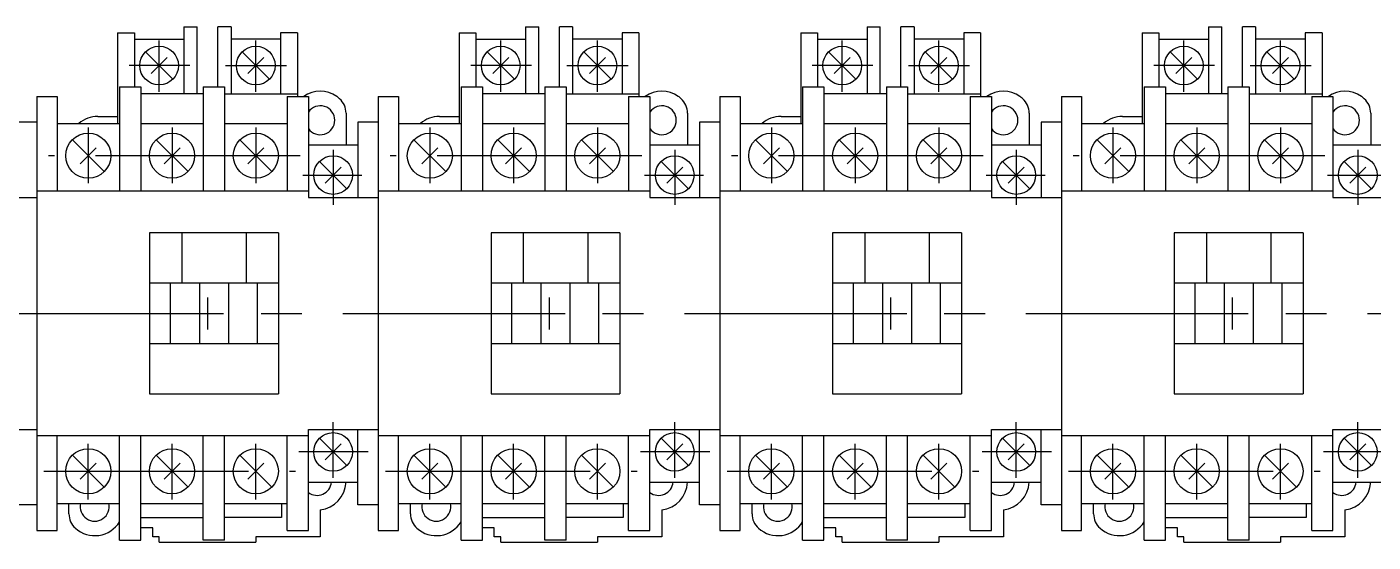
# Model space of a CAD drawing. Header units: millimetres. Extents: x 14879 to 38758, y -20740 to 1136.
# Drawn here: x 35161.2 to 35370.1, y -7230.2 to -7150.2 of the extents above; entities that cross this region are included whole.
import ezdxf

# ---------------------------------------------------------------- set-up
doc = ezdxf.new("R2010")
doc.units = ezdxf.units.MM
doc.linetypes.add('CENTER', pattern=[50.8, 31.75, -6.35, 6.35, -6.35])
for name, color, linetype in [('0A', 7, 'Continuous'), ('0B', 6, 'Continuous'), ('0C', 3, 'Continuous'), ('0D', 2, 'Continuous'), ('10', 6, 'CENTER')]:
    doc.layers.add(name, color=color, linetype=linetype)

msp = doc.modelspace()

# ---------------------------------------------------------------- linework, layer by layer
at = {"layer": '0A', "color": 7, "linetype": 'Continuous'}
for p, q in [((35189.23, -7192.16), (35189.23, -7197.16)), ((35242.23, -7192.16), (35242.23, -7197.16)), ((35295.23, -7192.16), (35295.23, -7197.16)), ((35348.23, -7192.16), (35348.23, -7197.16)), ((35186.73, -7194.66), (35191.73, -7194.66)), ((35239.73, -7194.66), (35244.73, -7194.66)), ((35292.73, -7194.66), (35297.73, -7194.66)), ((35345.73, -7194.66), (35350.73, -7194.66))]:
    msp.add_line(p, q, dxfattribs=at)
at = {"layer": '0B', "color": 6, "linetype": 'Continuous'}
for p, q in [((35185.58, -7150.16), (35185.58, -7152.06)), ((35185.58, -7150.16), (35187.63, -7150.16)), ((35187.63, -7160.56), (35187.63, -7150.16)), ((35190.83, -7159.46), (35190.83, -7150.16)), ((35192.88, -7150.16), (35190.83, -7150.16)), ((35192.88, -7150.16), (35192.88, -7152.06)), ((35238.58, -7150.16), (35238.58, -7152.06)), ((35238.58, -7150.16), (35240.63, -7150.16)), ((35240.63, -7160.56), (35240.63, -7150.16)), ((35243.83, -7159.46), (35243.83, -7150.16)), ((35245.88, -7150.16), (35243.83, -7150.16)), ((35245.88, -7150.16), (35245.88, -7152.06)), ((35291.58, -7150.16), (35291.58, -7152.06)), ((35291.58, -7150.16), (35293.63, -7150.16)), ((35293.63, -7160.56), (35293.63, -7150.16)), ((35296.83, -7159.46), (35296.83, -7150.16)), ((35298.88, -7150.16), (35296.83, -7150.16)), ((35298.88, -7150.16), (35298.88, -7152.06)), ((35344.58, -7150.16), (35344.58, -7152.06)), ((35344.58, -7150.16), (35346.63, -7150.16)), ((35346.63, -7160.56), (35346.63, -7150.16)), ((35349.83, -7159.46), (35349.83, -7150.16)), ((35351.88, -7150.16), (35349.83, -7150.16)), ((35351.88, -7150.16), (35351.88, -7152.06)), ((35175.28, -7151.06), (35175.28, -7164.06)), ((35175.28, -7151.06), (35177.88, -7151.06)), ((35177.88, -7151.06), (35177.88, -7152.06)), ((35177.88, -7152.06), (35185.58, -7152.06)), ((35200.58, -7152.06), (35192.88, -7152.06)), ((35203.18, -7151.06), (35200.58, -7151.06)), ((35200.58, -7151.06), (35200.58, -7152.06)), ((35203.18, -7151.06), (35203.18, -7160.96)), ((35228.28, -7151.06), (35228.28, -7164.06)), ((35228.28, -7151.06), (35230.88, -7151.06)), ((35230.88, -7151.06), (35230.88, -7152.06)), ((35230.88, -7152.06), (35238.58, -7152.06)), ((35253.58, -7152.06), (35245.88, -7152.06)), ((35256.18, -7151.06), (35253.58, -7151.06)), ((35253.58, -7151.06), (35253.58, -7152.06)), ((35256.18, -7151.06), (35256.18, -7160.96)), ((35281.28, -7151.06), (35281.28, -7164.06)), ((35281.28, -7151.06), (35283.88, -7151.06)), ((35283.88, -7151.06), (35283.88, -7152.06)), ((35283.88, -7152.06), (35291.58, -7152.06)), ((35306.58, -7152.06), (35298.88, -7152.06)), ((35309.18, -7151.06), (35306.58, -7151.06)), ((35306.58, -7151.06), (35306.58, -7152.06)), ((35309.18, -7151.06), (35309.18, -7160.96)), ((35334.28, -7151.06), (35334.28, -7164.06)), ((35334.28, -7151.06), (35336.88, -7151.06)), ((35336.88, -7151.06), (35336.88, -7152.06)), ((35336.88, -7152.06), (35344.58, -7152.06)), ((35359.58, -7152.06), (35351.88, -7152.06)), ((35362.18, -7151.06), (35359.58, -7151.06)), ((35359.58, -7151.06), (35359.58, -7152.06)), ((35362.18, -7151.06), (35362.18, -7160.96)), ((35188.58, -7160.56), (35187.63, -7160.56)), ((35188.58, -7159.46), (35190.83, -7159.46)), ((35188.58, -7159.46), (35188.58, -7160.56)), ((35241.58, -7160.56), (35240.63, -7160.56)), ((35241.58, -7159.46), (35243.83, -7159.46)), ((35241.58, -7159.46), (35241.58, -7160.56)), ((35294.58, -7160.56), (35293.63, -7160.56)), ((35294.58, -7159.46), (35296.83, -7159.46)), ((35294.58, -7159.46), (35294.58, -7160.56)), ((35347.58, -7160.56), (35346.63, -7160.56)), ((35347.58, -7159.46), (35349.83, -7159.46)), ((35347.58, -7159.46), (35347.58, -7160.56)), ((35162.73, -7160.96), (35165.88, -7160.96)), ((35162.73, -7160.96), (35162.73, -7228.36)), ((35165.88, -7160.96), (35165.88, -7165.16)), ((35203.18, -7160.96), (35204.17, -7160.96)), ((35215.73, -7160.96), (35218.88, -7160.96)), ((35215.73, -7160.96), (35215.73, -7228.36)), ((35218.88, -7160.96), (35218.88, -7165.16)), ((35256.18, -7160.96), (35257.17, -7160.96)), ((35268.73, -7160.96), (35271.88, -7160.96)), ((35268.73, -7160.96), (35268.73, -7228.36)), ((35271.88, -7160.96), (35271.88, -7165.16)), ((35309.18, -7160.96), (35310.17, -7160.96)), ((35321.73, -7160.96), (35324.88, -7160.96)), ((35321.73, -7160.96), (35321.73, -7228.36)), ((35324.88, -7160.96), (35324.88, -7165.16)), ((35362.18, -7160.96), (35363.17, -7160.96)), ((35172.23, -7164.06), (35175.28, -7164.06)), ((35210.73, -7163.54), (35210.73, -7168.46)), ((35225.23, -7164.06), (35228.28, -7164.06)), ((35263.73, -7163.54), (35263.73, -7168.46)), ((35278.23, -7164.06), (35281.28, -7164.06)), ((35316.73, -7163.54), (35316.73, -7168.46)), ((35331.23, -7164.06), (35334.28, -7164.06)), ((35369.73, -7163.54), (35369.73, -7168.46)), ((35162.73, -7164.96), (35159.58, -7164.96)), ((35162.73, -7164.96), (35162.73, -7224.36)), ((35165.88, -7165.16), (35169.28, -7165.16)), ((35215.73, -7164.96), (35212.58, -7164.96)), ((35212.58, -7164.96), (35212.58, -7168.46)), ((35215.73, -7164.96), (35215.73, -7224.36)), ((35218.88, -7165.16), (35222.28, -7165.16)), ((35268.73, -7164.96), (35265.58, -7164.96)), ((35265.58, -7164.96), (35265.58, -7168.46)), ((35268.73, -7164.96), (35268.73, -7224.36)), ((35271.88, -7165.16), (35275.28, -7165.16)), ((35321.73, -7164.96), (35318.58, -7164.96)), ((35318.58, -7164.96), (35318.58, -7168.46)), ((35321.73, -7164.96), (35321.73, -7224.36)), ((35324.88, -7165.16), (35328.28, -7165.16)), ((35210.73, -7168.46), (35212.58, -7168.46)), ((35263.73, -7168.46), (35265.58, -7168.46)), ((35316.73, -7168.46), (35318.58, -7168.46)), ((35369.73, -7168.46), (35371.58, -7168.46)), ((35210.73, -7220.86), (35212.58, -7220.86)), ((35212.58, -7224.36), (35212.58, -7220.86)), ((35263.73, -7220.86), (35265.58, -7220.86)), ((35265.58, -7224.36), (35265.58, -7220.86)), ((35316.73, -7220.86), (35318.58, -7220.86)), ((35318.58, -7224.36), (35318.58, -7220.86)), ((35369.73, -7220.86), (35371.58, -7220.86)), ((35162.73, -7224.36), (35159.58, -7224.36)), ((35165.88, -7224.16), (35167.73, -7224.16)), ((35165.88, -7228.36), (35165.88, -7224.16)), ((35167.73, -7225.78), (35167.73, -7224.16)), ((35206.73, -7225.13), (35206.73, -7229.36)), ((35215.73, -7224.36), (35212.58, -7224.36)), ((35218.88, -7224.16), (35220.73, -7224.16)), ((35218.88, -7228.36), (35218.88, -7224.16)), ((35220.73, -7225.78), (35220.73, -7224.16)), ((35259.73, -7225.13), (35259.73, -7229.36)), ((35268.73, -7224.36), (35265.58, -7224.36)), ((35271.88, -7224.16), (35273.73, -7224.16)), ((35271.88, -7228.36), (35271.88, -7224.16)), ((35273.73, -7225.78), (35273.73, -7224.16)), ((35312.73, -7225.13), (35312.73, -7229.36)), ((35321.73, -7224.36), (35318.58, -7224.36)), ((35324.88, -7224.16), (35326.73, -7224.16)), ((35324.88, -7228.36), (35324.88, -7224.16)), ((35326.73, -7225.78), (35326.73, -7224.16)), ((35365.73, -7225.13), (35365.73, -7229.36)), ((35175.58, -7229.86), (35175.58, -7226.99)), ((35228.58, -7229.86), (35228.58, -7226.99)), ((35281.58, -7229.86), (35281.58, -7226.99)), ((35334.58, -7229.86), (35334.58, -7226.99)), ((35162.73, -7228.36), (35165.88, -7228.36)), ((35178.88, -7229.86), (35178.88, -7227.96)), ((35180.73, -7227.96), (35178.88, -7227.96)), ((35180.73, -7229.36), (35180.73, -7227.96)), ((35181.73, -7229.36), (35180.73, -7229.36)), ((35181.73, -7230.16), (35181.73, -7229.36)), ((35196.73, -7229.36), (35196.73, -7230.16)), ((35206.73, -7229.36), (35196.73, -7229.36)), ((35215.73, -7228.36), (35218.88, -7228.36)), ((35231.88, -7229.86), (35231.88, -7227.96)), ((35233.73, -7227.96), (35231.88, -7227.96)), ((35233.73, -7229.36), (35233.73, -7227.96)), ((35234.73, -7229.36), (35233.73, -7229.36)), ((35234.73, -7230.16), (35234.73, -7229.36)), ((35249.73, -7229.36), (35249.73, -7230.16)), ((35259.73, -7229.36), (35249.73, -7229.36)), ((35268.73, -7228.36), (35271.88, -7228.36)), ((35284.88, -7229.86), (35284.88, -7227.96)), ((35286.73, -7227.96), (35284.88, -7227.96)), ((35286.73, -7229.36), (35286.73, -7227.96)), ((35287.73, -7229.36), (35286.73, -7229.36)), ((35287.73, -7230.16), (35287.73, -7229.36)), ((35302.73, -7229.36), (35302.73, -7230.16)), ((35312.73, -7229.36), (35302.73, -7229.36)), ((35321.73, -7228.36), (35324.88, -7228.36)), ((35337.88, -7229.86), (35337.88, -7227.96)), ((35339.73, -7227.96), (35337.88, -7227.96)), ((35339.73, -7229.36), (35339.73, -7227.96)), ((35340.73, -7229.36), (35339.73, -7229.36)), ((35340.73, -7230.16), (35340.73, -7229.36)), ((35355.73, -7229.36), (35355.73, -7230.16)), ((35365.73, -7229.36), (35355.73, -7229.36)), ((35175.58, -7229.86), (35178.88, -7229.86)), ((35181.73, -7230.16), (35196.73, -7230.16)), ((35228.58, -7229.86), (35231.88, -7229.86)), ((35234.73, -7230.16), (35249.73, -7230.16)), ((35281.58, -7229.86), (35284.88, -7229.86)), ((35287.73, -7230.16), (35302.73, -7230.16)), ((35334.58, -7229.86), (35337.88, -7229.86)), ((35340.73, -7230.16), (35355.73, -7230.16))]:
    msp.add_line(p, q, dxfattribs=at)
for centre, radius, start, end in [((35206.73, -7164.66), 4.5, 55.3083, 124.692), ((35259.73, -7164.66), 4.5, 55.3083, 124.692), ((35312.73, -7164.66), 4.5, 55.3083, 124.692), ((35365.73, -7164.66), 4.5, 55.3083, 124.692), ((35206.73, -7164.66), 4.5, 48.1896, 55.3083), ((35207.73, -7163.54), 3, 0, 48.1897), ((35259.73, -7164.66), 4.5, 48.1896, 55.3083), ((35260.73, -7163.54), 3, 0, 48.1897), ((35312.73, -7164.66), 4.5, 48.1896, 55.3083), ((35313.73, -7163.54), 3, 0, 48.1897), ((35365.73, -7164.66), 4.5, 48.1896, 55.3083), ((35366.73, -7163.54), 3, 0, 48.1897), ((35172.23, -7168.56), 4.5, 90.0002, 130.927), ((35225.23, -7168.56), 4.5, 90.0002, 130.927), ((35278.23, -7168.56), 4.5, 90.0002, 130.927), ((35331.23, -7168.56), 4.5, 90.0002, 130.927), ((35206.23, -7220.66), 4.5, 276.379, 357.453), ((35259.23, -7220.66), 4.5, 276.379, 357.453), ((35312.23, -7220.66), 4.5, 276.379, 357.453), ((35365.23, -7220.66), 4.5, 276.379, 357.453), ((35170.73, -7225.78), 3, 180, 228.19), ((35171.73, -7224.66), 4.5, 228.19, 328.822), ((35223.73, -7225.78), 3, 180, 228.19), ((35224.73, -7224.66), 4.5, 228.19, 328.822), ((35276.73, -7225.78), 3, 180, 228.19), ((35277.73, -7224.66), 4.5, 228.19, 328.822), ((35329.73, -7225.78), 3, 180, 228.19), ((35330.73, -7224.66), 4.5, 228.19, 328.822)]:
    msp.add_arc(centre, radius, start, end, dxfattribs=at)
at = {"layer": '0C', "color": 3, "linetype": 'Continuous'}
for p, q in [((35177.88, -7152.06), (35177.88, -7159.46)), ((35185.58, -7152.06), (35185.58, -7160.56)), ((35192.88, -7152.06), (35192.88, -7160.56)), ((35200.58, -7152.06), (35200.58, -7160.56)), ((35230.88, -7152.06), (35230.88, -7159.46)), ((35238.58, -7152.06), (35238.58, -7160.56)), ((35245.88, -7152.06), (35245.88, -7160.56)), ((35253.58, -7152.06), (35253.58, -7160.56)), ((35283.88, -7152.06), (35283.88, -7159.46)), ((35291.58, -7152.06), (35291.58, -7160.56)), ((35298.88, -7152.06), (35298.88, -7160.56)), ((35306.58, -7152.06), (35306.58, -7160.56)), ((35336.88, -7152.06), (35336.88, -7159.46)), ((35344.58, -7152.06), (35344.58, -7160.56)), ((35351.88, -7152.06), (35351.88, -7160.56)), ((35359.58, -7152.06), (35359.58, -7160.56)), ((35175.58, -7159.46), (35178.88, -7159.46)), ((35175.58, -7159.46), (35175.58, -7175.66)), ((35178.88, -7159.46), (35178.88, -7175.66)), ((35187.63, -7160.56), (35178.88, -7160.56)), ((35188.58, -7160.56), (35188.58, -7175.66)), ((35190.83, -7159.46), (35191.88, -7159.46)), ((35191.88, -7159.46), (35191.88, -7175.66)), ((35191.88, -7160.56), (35203.18, -7160.56)), ((35228.58, -7159.46), (35231.88, -7159.46)), ((35228.58, -7159.46), (35228.58, -7175.66)), ((35231.88, -7159.46), (35231.88, -7175.66)), ((35240.63, -7160.56), (35231.88, -7160.56)), ((35241.58, -7160.56), (35241.58, -7175.66)), ((35243.83, -7159.46), (35244.88, -7159.46)), ((35244.88, -7159.46), (35244.88, -7175.66)), ((35244.88, -7160.56), (35256.18, -7160.56)), ((35281.58, -7159.46), (35284.88, -7159.46)), ((35281.58, -7159.46), (35281.58, -7175.66)), ((35284.88, -7159.46), (35284.88, -7175.66)), ((35293.63, -7160.56), (35284.88, -7160.56)), ((35294.58, -7160.56), (35294.58, -7175.66)), ((35296.83, -7159.46), (35297.88, -7159.46)), ((35297.88, -7159.46), (35297.88, -7175.66)), ((35297.88, -7160.56), (35309.18, -7160.56)), ((35334.58, -7159.46), (35337.88, -7159.46)), ((35334.58, -7159.46), (35334.58, -7175.66)), ((35337.88, -7159.46), (35337.88, -7175.66)), ((35346.63, -7160.56), (35337.88, -7160.56)), ((35347.58, -7160.56), (35347.58, -7175.66)), ((35349.83, -7159.46), (35350.88, -7159.46)), ((35350.88, -7159.46), (35350.88, -7175.66)), ((35350.88, -7160.56), (35362.18, -7160.56)), ((35201.58, -7160.96), (35203.18, -7160.96)), ((35201.58, -7160.96), (35201.58, -7175.66)), ((35204.17, -7160.96), (35204.88, -7160.96)), ((35204.88, -7160.96), (35204.88, -7176.66)), ((35254.58, -7160.96), (35256.18, -7160.96)), ((35254.58, -7160.96), (35254.58, -7175.66)), ((35257.17, -7160.96), (35257.88, -7160.96)), ((35257.88, -7160.96), (35257.88, -7176.66)), ((35307.58, -7160.96), (35309.18, -7160.96)), ((35307.58, -7160.96), (35307.58, -7175.66)), ((35310.17, -7160.96), (35310.88, -7160.96)), ((35310.88, -7160.96), (35310.88, -7176.66)), ((35360.58, -7160.96), (35362.18, -7160.96)), ((35360.58, -7160.96), (35360.58, -7175.66)), ((35363.17, -7160.96), (35363.88, -7160.96)), ((35363.88, -7160.96), (35363.88, -7176.66)), ((35175.28, -7164.06), (35175.28, -7165.16)), ((35228.28, -7164.06), (35228.28, -7165.16)), ((35281.28, -7164.06), (35281.28, -7165.16)), ((35334.28, -7164.06), (35334.28, -7165.16)), ((35165.88, -7165.16), (35165.88, -7175.66)), ((35169.28, -7165.16), (35175.18, -7165.16)), ((35175.18, -7165.16), (35175.58, -7165.16)), ((35178.88, -7165.16), (35188.58, -7165.16)), ((35191.88, -7165.16), (35201.58, -7165.16)), ((35218.88, -7165.16), (35218.88, -7175.66)), ((35222.28, -7165.16), (35228.18, -7165.16)), ((35228.18, -7165.16), (35228.58, -7165.16)), ((35231.88, -7165.16), (35241.58, -7165.16)), ((35244.88, -7165.16), (35254.58, -7165.16)), ((35271.88, -7165.16), (35271.88, -7175.66)), ((35275.28, -7165.16), (35281.18, -7165.16)), ((35281.18, -7165.16), (35281.58, -7165.16)), ((35284.88, -7165.16), (35294.58, -7165.16)), ((35297.88, -7165.16), (35307.58, -7165.16)), ((35324.88, -7165.16), (35324.88, -7175.66)), ((35328.28, -7165.16), (35334.18, -7165.16)), ((35334.18, -7165.16), (35334.58, -7165.16)), ((35337.88, -7165.16), (35347.58, -7165.16)), ((35350.88, -7165.16), (35360.58, -7165.16)), ((35204.88, -7168.46), (35210.73, -7168.46)), ((35212.58, -7168.46), (35212.58, -7176.66)), ((35257.88, -7168.46), (35263.73, -7168.46)), ((35265.58, -7168.46), (35265.58, -7176.66)), ((35310.88, -7168.46), (35316.73, -7168.46)), ((35318.58, -7168.46), (35318.58, -7176.66)), ((35363.88, -7168.46), (35369.73, -7168.46)), ((35151.88, -7176.66), (35162.73, -7176.66)), ((35204.88, -7175.66), (35162.73, -7175.66)), ((35204.88, -7176.66), (35215.73, -7176.66)), ((35257.88, -7175.66), (35215.73, -7175.66)), ((35257.88, -7176.66), (35268.73, -7176.66)), ((35310.88, -7175.66), (35268.73, -7175.66)), ((35310.88, -7176.66), (35321.73, -7176.66)), ((35363.88, -7175.66), (35321.73, -7175.66)), ((35363.88, -7176.66), (35374.73, -7176.66)), ((35180.23, -7182.16), (35180.23, -7207.16)), ((35200.23, -7182.16), (35180.23, -7182.16)), ((35185.23, -7182.16), (35185.23, -7189.96)), ((35195.23, -7182.16), (35195.23, -7189.96)), ((35200.23, -7182.16), (35200.23, -7207.16)), ((35233.23, -7182.16), (35233.23, -7207.16)), ((35253.23, -7182.16), (35233.23, -7182.16)), ((35238.23, -7182.16), (35238.23, -7189.96)), ((35248.23, -7182.16), (35248.23, -7189.96)), ((35253.23, -7182.16), (35253.23, -7207.16)), ((35286.23, -7182.16), (35286.23, -7207.16)), ((35306.23, -7182.16), (35286.23, -7182.16)), ((35291.23, -7182.16), (35291.23, -7189.96)), ((35301.23, -7182.16), (35301.23, -7189.96)), ((35306.23, -7182.16), (35306.23, -7207.16)), ((35339.23, -7182.16), (35339.23, -7207.16)), ((35359.23, -7182.16), (35339.23, -7182.16)), ((35344.23, -7182.16), (35344.23, -7189.96)), ((35354.23, -7182.16), (35354.23, -7189.96)), ((35359.23, -7182.16), (35359.23, -7207.16)), ((35200.23, -7189.96), (35180.23, -7189.96)), ((35183.48, -7199.36), (35183.48, -7189.96)), ((35187.98, -7189.96), (35187.98, -7199.36)), ((35192.48, -7189.96), (35192.48, -7199.36)), ((35196.98, -7199.36), (35196.98, -7189.96)), ((35253.23, -7189.96), (35233.23, -7189.96)), ((35236.48, -7199.36), (35236.48, -7189.96)), ((35240.98, -7189.96), (35240.98, -7199.36)), ((35245.48, -7189.96), (35245.48, -7199.36)), ((35249.98, -7199.36), (35249.98, -7189.96)), ((35306.23, -7189.96), (35286.23, -7189.96)), ((35289.48, -7199.36), (35289.48, -7189.96)), ((35293.98, -7189.96), (35293.98, -7199.36)), ((35298.48, -7189.96), (35298.48, -7199.36)), ((35302.98, -7199.36), (35302.98, -7189.96)), ((35359.23, -7189.96), (35339.23, -7189.96)), ((35342.48, -7199.36), (35342.48, -7189.96)), ((35346.98, -7189.96), (35346.98, -7199.36)), ((35351.48, -7189.96), (35351.48, -7199.36)), ((35355.98, -7199.36), (35355.98, -7189.96)), ((35200.23, -7199.36), (35180.23, -7199.36)), ((35253.23, -7199.36), (35233.23, -7199.36)), ((35306.23, -7199.36), (35286.23, -7199.36)), ((35359.23, -7199.36), (35339.23, -7199.36)), ((35180.23, -7207.16), (35200.23, -7207.16)), ((35233.23, -7207.16), (35253.23, -7207.16)), ((35286.23, -7207.16), (35306.23, -7207.16)), ((35339.23, -7207.16), (35359.23, -7207.16)), ((35151.88, -7212.66), (35162.73, -7212.66)), ((35204.88, -7212.66), (35215.73, -7212.66)), ((35204.88, -7228.36), (35204.88, -7212.66)), ((35212.58, -7220.86), (35212.58, -7212.66)), ((35257.88, -7212.66), (35268.73, -7212.66)), ((35257.88, -7228.36), (35257.88, -7212.66)), ((35265.58, -7220.86), (35265.58, -7212.66)), ((35310.88, -7212.66), (35321.73, -7212.66)), ((35310.88, -7228.36), (35310.88, -7212.66)), ((35318.58, -7220.86), (35318.58, -7212.66)), ((35363.88, -7212.66), (35374.73, -7212.66)), ((35363.88, -7228.36), (35363.88, -7212.66)), ((35204.88, -7213.66), (35162.73, -7213.66)), ((35165.88, -7224.16), (35165.88, -7213.66)), ((35175.58, -7222.33), (35175.58, -7213.66)), ((35178.88, -7227.96), (35178.88, -7213.66)), ((35188.58, -7229.86), (35188.58, -7213.66)), ((35191.88, -7229.86), (35191.88, -7213.66)), ((35201.58, -7228.36), (35201.58, -7213.66)), ((35257.88, -7213.66), (35215.73, -7213.66)), ((35218.88, -7224.16), (35218.88, -7213.66)), ((35228.58, -7222.33), (35228.58, -7213.66)), ((35231.88, -7227.96), (35231.88, -7213.66)), ((35241.58, -7229.86), (35241.58, -7213.66)), ((35244.88, -7229.86), (35244.88, -7213.66)), ((35254.58, -7228.36), (35254.58, -7213.66)), ((35310.88, -7213.66), (35268.73, -7213.66)), ((35271.88, -7224.16), (35271.88, -7213.66)), ((35281.58, -7222.33), (35281.58, -7213.66)), ((35284.88, -7227.96), (35284.88, -7213.66)), ((35294.58, -7229.86), (35294.58, -7213.66)), ((35297.88, -7229.86), (35297.88, -7213.66)), ((35307.58, -7228.36), (35307.58, -7213.66)), ((35363.88, -7213.66), (35321.73, -7213.66)), ((35324.88, -7224.16), (35324.88, -7213.66)), ((35334.58, -7222.33), (35334.58, -7213.66)), ((35337.88, -7227.96), (35337.88, -7213.66)), ((35347.58, -7229.86), (35347.58, -7213.66)), ((35350.88, -7229.86), (35350.88, -7213.66)), ((35360.58, -7228.36), (35360.58, -7213.66)), ((35204.88, -7220.86), (35210.73, -7220.86)), ((35257.88, -7220.86), (35263.73, -7220.86)), ((35310.88, -7220.86), (35316.73, -7220.86)), ((35363.88, -7220.86), (35369.73, -7220.86)), ((35175.58, -7226.99), (35175.58, -7222.33)), ((35228.58, -7226.99), (35228.58, -7222.33)), ((35281.58, -7226.99), (35281.58, -7222.33)), ((35334.58, -7226.99), (35334.58, -7222.33)), ((35167.73, -7224.16), (35175.58, -7224.16)), ((35178.88, -7224.16), (35188.58, -7224.16)), ((35191.88, -7224.16), (35201.58, -7224.16)), ((35200.73, -7224.16), (35200.73, -7226.36)), ((35220.73, -7224.16), (35228.58, -7224.16)), ((35231.88, -7224.16), (35241.58, -7224.16)), ((35244.88, -7224.16), (35254.58, -7224.16)), ((35253.73, -7224.16), (35253.73, -7226.36)), ((35273.73, -7224.16), (35281.58, -7224.16)), ((35284.88, -7224.16), (35294.58, -7224.16)), ((35297.88, -7224.16), (35307.58, -7224.16)), ((35306.73, -7224.16), (35306.73, -7226.36)), ((35326.73, -7224.16), (35334.58, -7224.16)), ((35337.88, -7224.16), (35347.58, -7224.16)), ((35350.88, -7224.16), (35360.58, -7224.16)), ((35359.73, -7224.16), (35359.73, -7226.36)), ((35178.88, -7226.36), (35188.58, -7226.36)), ((35200.73, -7226.36), (35191.88, -7226.36)), ((35231.88, -7226.36), (35241.58, -7226.36)), ((35253.73, -7226.36), (35244.88, -7226.36)), ((35284.88, -7226.36), (35294.58, -7226.36)), ((35306.73, -7226.36), (35297.88, -7226.36)), ((35337.88, -7226.36), (35347.58, -7226.36)), ((35359.73, -7226.36), (35350.88, -7226.36)), ((35201.58, -7228.36), (35204.88, -7228.36)), ((35254.58, -7228.36), (35257.88, -7228.36)), ((35307.58, -7228.36), (35310.88, -7228.36)), ((35360.58, -7228.36), (35363.88, -7228.36)), ((35191.88, -7229.86), (35188.58, -7229.86)), ((35244.88, -7229.86), (35241.58, -7229.86)), ((35297.88, -7229.86), (35294.58, -7229.86)), ((35350.88, -7229.86), (35347.58, -7229.86))]:
    msp.add_line(p, q, dxfattribs=at)
for centre, start, end in [((35206.73, -7164.66), 214.692, 145.308), ((35259.73, -7164.66), 214.692, 145.308), ((35312.73, -7164.66), 214.692, 145.308), ((35365.73, -7164.66), 214.692, 145.308), ((35206.23, -7220.66), 233.13, 354.9), ((35259.23, -7220.66), 233.13, 354.9), ((35312.23, -7220.66), 233.13, 354.9), ((35365.23, -7220.66), 233.13, 354.9), ((35171.73, -7224.66), 167.161, 12.84), ((35224.73, -7224.66), 167.161, 12.84), ((35277.73, -7224.66), 167.161, 12.84), ((35330.73, -7224.66), 167.161, 12.84)]:
    msp.add_arc(centre, 2.25, start, end, dxfattribs=at)
at = {"layer": '0D', "color": 2, "linetype": 'Continuous'}
for p, q in [((35183.85, -7158.28), (35179.61, -7154.04)), ((35198.85, -7158.28), (35194.61, -7154.04)), ((35236.85, -7158.28), (35232.61, -7154.04)), ((35251.85, -7158.28), (35247.61, -7154.04)), ((35289.85, -7158.28), (35285.61, -7154.04)), ((35304.85, -7158.28), (35300.61, -7154.04)), ((35342.85, -7158.28), (35338.61, -7154.04)), ((35357.85, -7158.28), (35353.61, -7154.04)), ((35180.5, -7157.4), (35182.97, -7154.92)), ((35195.5, -7157.4), (35197.97, -7154.92)), ((35233.5, -7157.4), (35235.97, -7154.92)), ((35248.5, -7157.4), (35250.97, -7154.92)), ((35286.5, -7157.4), (35288.97, -7154.92)), ((35301.5, -7157.4), (35303.97, -7154.92)), ((35339.5, -7157.4), (35341.97, -7154.92)), ((35354.5, -7157.4), (35356.97, -7154.92)), ((35168.26, -7167.68), (35173.21, -7172.63)), ((35171.97, -7168.92), (35169.5, -7171.4)), ((35181.26, -7167.68), (35186.21, -7172.63)), ((35184.97, -7168.92), (35182.5, -7171.4)), ((35194.26, -7167.68), (35199.21, -7172.63)), ((35197.97, -7168.92), (35195.5, -7171.4)), ((35221.26, -7167.68), (35226.21, -7172.63)), ((35224.97, -7168.92), (35222.5, -7171.4)), ((35234.26, -7167.68), (35239.21, -7172.63)), ((35237.97, -7168.92), (35235.5, -7171.4)), ((35247.26, -7167.68), (35252.21, -7172.63)), ((35250.97, -7168.92), (35248.5, -7171.4)), ((35274.26, -7167.68), (35279.21, -7172.63)), ((35277.97, -7168.92), (35275.5, -7171.4)), ((35287.26, -7167.68), (35292.21, -7172.63)), ((35290.97, -7168.92), (35288.5, -7171.4)), ((35300.26, -7167.68), (35305.21, -7172.63)), ((35303.97, -7168.92), (35301.5, -7171.4)), ((35327.26, -7167.68), (35332.21, -7172.63)), ((35330.97, -7168.92), (35328.5, -7171.4)), ((35340.26, -7167.68), (35345.21, -7172.63)), ((35343.97, -7168.92), (35341.5, -7171.4)), ((35353.26, -7167.68), (35358.21, -7172.63)), ((35356.97, -7168.92), (35354.5, -7171.4)), ((35210.85, -7175.28), (35206.61, -7171.04)), ((35263.85, -7175.28), (35259.61, -7171.04)), ((35316.85, -7175.28), (35312.61, -7171.04)), ((35369.85, -7175.28), (35365.61, -7171.04)), ((35207.5, -7174.4), (35209.97, -7171.92)), ((35260.5, -7174.4), (35262.97, -7171.92)), ((35313.5, -7174.4), (35315.97, -7171.92)), ((35366.5, -7174.4), (35368.97, -7171.92)), ((35210.85, -7218.28), (35206.61, -7214.04)), ((35207.5, -7217.4), (35209.97, -7214.92)), ((35263.85, -7218.28), (35259.61, -7214.04)), ((35260.5, -7217.4), (35262.97, -7214.92)), ((35316.85, -7218.28), (35312.61, -7214.04)), ((35313.5, -7217.4), (35315.97, -7214.92)), ((35369.85, -7218.28), (35365.61, -7214.04)), ((35366.5, -7217.4), (35368.97, -7214.92)), ((35168.26, -7216.68), (35173.21, -7221.63)), ((35181.26, -7216.68), (35186.21, -7221.63)), ((35194.26, -7216.68), (35199.21, -7221.63)), ((35221.26, -7216.68), (35226.21, -7221.63)), ((35234.26, -7216.68), (35239.21, -7221.63)), ((35247.26, -7216.68), (35252.21, -7221.63)), ((35274.26, -7216.68), (35279.21, -7221.63)), ((35287.26, -7216.68), (35292.21, -7221.63)), ((35300.26, -7216.68), (35305.21, -7221.63)), ((35327.26, -7216.68), (35332.21, -7221.63)), ((35340.26, -7216.68), (35345.21, -7221.63)), ((35353.26, -7216.68), (35358.21, -7221.63)), ((35171.97, -7217.92), (35169.5, -7220.4)), ((35184.97, -7217.92), (35182.5, -7220.4)), ((35197.97, -7217.92), (35195.5, -7220.4)), ((35224.97, -7217.92), (35222.5, -7220.4)), ((35237.97, -7217.92), (35235.5, -7220.4)), ((35250.97, -7217.92), (35248.5, -7220.4)), ((35277.97, -7217.92), (35275.5, -7220.4)), ((35290.97, -7217.92), (35288.5, -7220.4)), ((35303.97, -7217.92), (35301.5, -7220.4)), ((35330.97, -7217.92), (35328.5, -7220.4)), ((35343.97, -7217.92), (35341.5, -7220.4)), ((35356.97, -7217.92), (35354.5, -7220.4))]:
    msp.add_line(p, q, dxfattribs=at)
for centre, radius in [((35181.73, -7156.16), 3), ((35196.73, -7156.16), 3), ((35234.73, -7156.16), 3), ((35249.73, -7156.16), 3), ((35287.73, -7156.16), 3), ((35302.73, -7156.16), 3), ((35340.73, -7156.16), 3), ((35355.73, -7156.16), 3), ((35170.73, -7170.16), 3.5), ((35183.73, -7170.16), 3.5), ((35196.73, -7170.16), 3.5), ((35223.73, -7170.16), 3.5), ((35236.73, -7170.16), 3.5), ((35249.73, -7170.16), 3.5), ((35276.73, -7170.16), 3.5), ((35289.73, -7170.16), 3.5), ((35302.73, -7170.16), 3.5), ((35329.73, -7170.16), 3.5), ((35342.73, -7170.16), 3.5), ((35355.73, -7170.16), 3.5), ((35208.73, -7173.16), 3), ((35261.73, -7173.16), 3), ((35314.73, -7173.16), 3), ((35367.73, -7173.16), 3), ((35208.73, -7216.16), 3), ((35261.73, -7216.16), 3), ((35314.73, -7216.16), 3), ((35367.73, -7216.16), 3), ((35170.73, -7219.16), 3.5), ((35183.73, -7219.16), 3.5), ((35196.73, -7219.16), 3.5), ((35223.73, -7219.16), 3.5), ((35236.73, -7219.16), 3.5), ((35249.73, -7219.16), 3.5), ((35276.73, -7219.16), 3.5), ((35289.73, -7219.16), 3.5), ((35302.73, -7219.16), 3.5), ((35329.73, -7219.16), 3.5), ((35342.73, -7219.16), 3.5), ((35355.73, -7219.16), 3.5)]:
    msp.add_circle(centre, radius, dxfattribs=at)
at = {"layer": '10', "color": 6, "linetype": 'CENTER'}
for p, q in [((35181.73, -7160.26), (35181.73, -7152.25)), ((35196.73, -7160.26), (35196.73, -7152.25)), ((35234.73, -7160.26), (35234.73, -7152.25)), ((35249.73, -7160.26), (35249.73, -7152.25)), ((35287.73, -7160.26), (35287.73, -7152.25)), ((35302.73, -7160.26), (35302.73, -7152.25)), ((35340.73, -7160.26), (35340.73, -7152.25)), ((35355.73, -7160.26), (35355.73, -7152.25)), ((35186.5, -7156.16), (35177.08, -7156.16)), ((35192.01, -7156.16), (35201.5, -7156.16)), ((35239.5, -7156.16), (35230.08, -7156.16)), ((35245.01, -7156.16), (35254.5, -7156.16)), ((35292.5, -7156.16), (35283.08, -7156.16)), ((35298.01, -7156.16), (35307.5, -7156.16)), ((35345.5, -7156.16), (35336.08, -7156.16)), ((35351.01, -7156.16), (35360.5, -7156.16)), ((35170.73, -7165.79), (35170.73, -7174.44)), ((35183.73, -7165.79), (35183.73, -7174.44)), ((35196.73, -7165.79), (35196.73, -7174.44)), ((35223.73, -7165.79), (35223.73, -7174.44)), ((35236.73, -7165.79), (35236.73, -7174.44)), ((35249.73, -7165.79), (35249.73, -7174.44)), ((35276.73, -7165.79), (35276.73, -7174.44)), ((35289.73, -7165.79), (35289.73, -7174.44)), ((35302.73, -7165.79), (35302.73, -7174.44)), ((35329.73, -7165.79), (35329.73, -7174.44)), ((35342.73, -7165.79), (35342.73, -7174.44)), ((35355.73, -7165.79), (35355.73, -7174.44)), ((35203.61, -7170.16), (35164.56, -7170.16)), ((35208.73, -7169.23), (35208.73, -7177.8)), ((35256.61, -7170.16), (35217.56, -7170.16)), ((35261.73, -7169.23), (35261.73, -7177.8)), ((35309.61, -7170.16), (35270.56, -7170.16)), ((35314.73, -7169.23), (35314.73, -7177.8)), ((35362.61, -7170.16), (35323.56, -7170.16)), ((35367.73, -7169.23), (35367.73, -7177.8)), ((35204.05, -7173.16), (35213.2, -7173.16)), ((35257.05, -7173.16), (35266.2, -7173.16)), ((35310.05, -7173.16), (35319.2, -7173.16)), ((35363.05, -7173.16), (35372.2, -7173.16)), ((35106.44, -7194.66), (35165.85, -7194.66)), ((35159.44, -7194.66), (35218.85, -7194.66)), ((35212.44, -7194.66), (35271.85, -7194.66)), ((35265.44, -7194.66), (35324.85, -7194.66)), ((35318.44, -7194.66), (35377.85, -7194.66)), ((35208.73, -7220.18), (35208.73, -7211.52)), ((35261.73, -7220.18), (35261.73, -7211.52)), ((35314.73, -7220.18), (35314.73, -7211.52)), ((35367.73, -7220.18), (35367.73, -7211.52)), ((35170.73, -7223.53), (35170.73, -7214.88)), ((35183.73, -7223.53), (35183.73, -7214.88)), ((35196.73, -7223.53), (35196.73, -7214.88)), ((35223.73, -7223.53), (35223.73, -7214.88)), ((35236.73, -7223.53), (35236.73, -7214.88)), ((35249.73, -7223.53), (35249.73, -7214.88)), ((35276.73, -7223.53), (35276.73, -7214.88)), ((35289.73, -7223.53), (35289.73, -7214.88)), ((35302.73, -7223.53), (35302.73, -7214.88)), ((35329.73, -7223.53), (35329.73, -7214.88)), ((35342.73, -7223.53), (35342.73, -7214.88)), ((35355.73, -7223.53), (35355.73, -7214.88)), ((35214.18, -7216.16), (35203.43, -7216.16)), ((35267.18, -7216.16), (35256.43, -7216.16)), ((35320.18, -7216.16), (35309.43, -7216.16)), ((35373.18, -7216.16), (35362.43, -7216.16)), ((35163.86, -7219.16), (35202.9, -7219.16)), ((35216.86, -7219.16), (35255.9, -7219.16)), ((35269.86, -7219.16), (35308.9, -7219.16)), ((35322.86, -7219.16), (35361.9, -7219.16))]:
    msp.add_line(p, q, dxfattribs=at)

doc.saveas('drawing.dxf')
